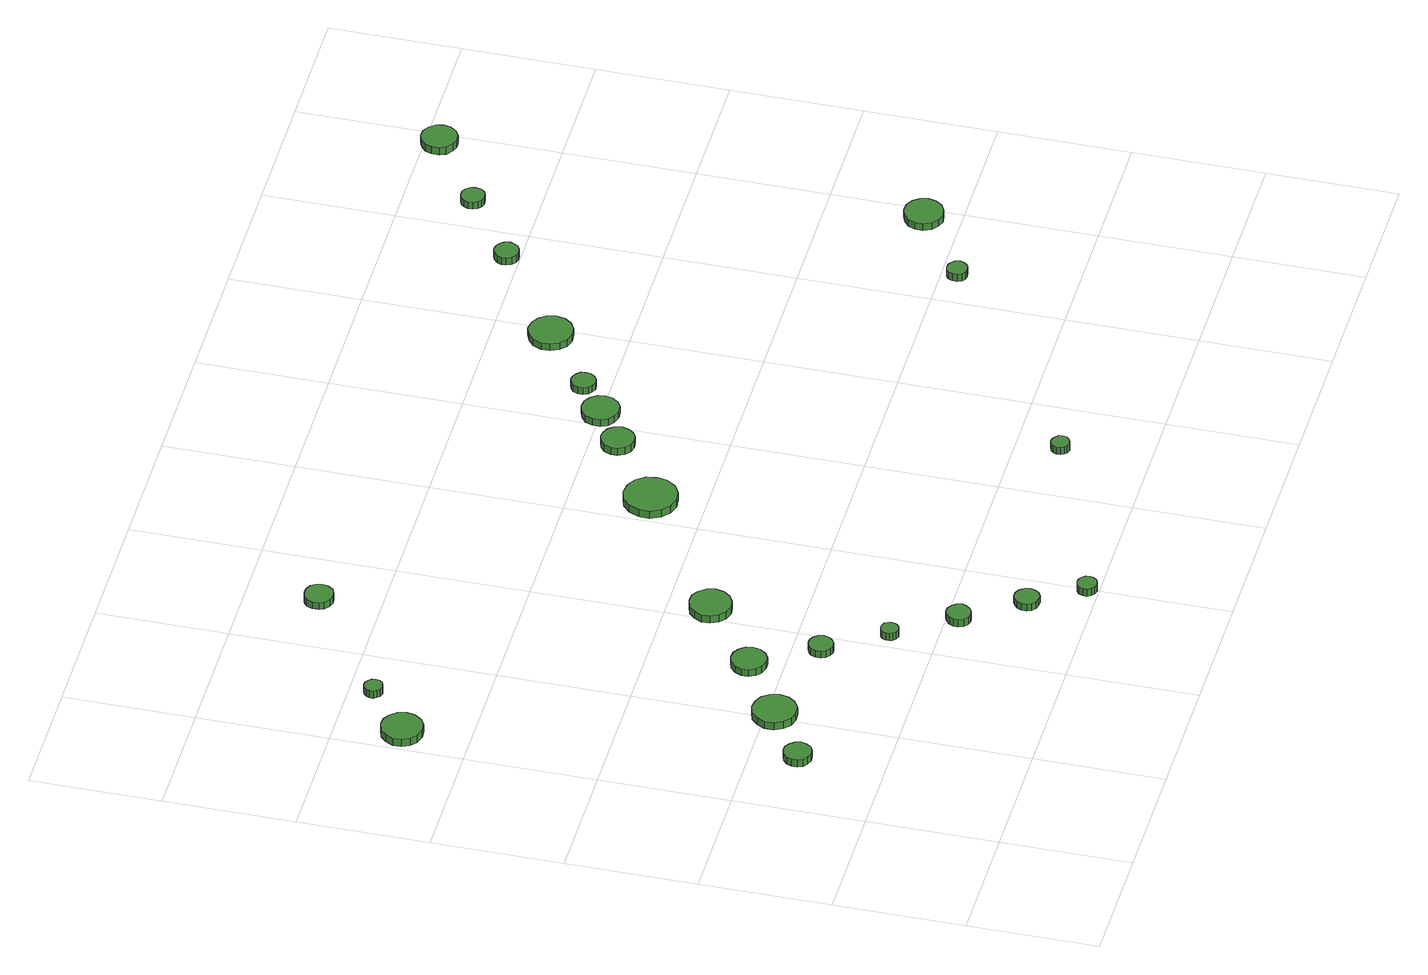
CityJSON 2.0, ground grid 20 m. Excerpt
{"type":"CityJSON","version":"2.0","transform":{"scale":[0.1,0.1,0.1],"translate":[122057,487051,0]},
"CityObjects":{
"tree1":{"type":"SolitaryVegetationObject","attributes":{"function":"something"},"geometry":[{"type":"MultiSurface","lod":"1","boundaries":[[[0,1,2,3,4,5,6,7,8,9,10,11,12,13,14]],[[15,16,17,18,19,20,21,22,23,24,25,26,27,28,29]],[[0,29,28,1]],[[1,28,27,2]],[[2,27,26,3]],[[3,26,25,4]],[[4,25,24,5]],[[5,24,23,6]],[[6,23,22,7]],[[7,22,21,8]],[[8,21,20,9]],[[9,20,19,10]],[[10,19,18,11]],[[11,18,17,12]],[[12,17,16,13]],[[13,16,15,14]],[[14,15,29,0]]]}]},
"tree2":{"type":"SolitaryVegetationObject","attributes":{"function":"something"},"geometry":[{"type":"MultiSurface","lod":"1","boundaries":[[[30,31,32,33,34,35,36,37,38,39,40,41,42,43,44]],[[45,46,47,48,49,50,51,52,53,54,55,56,57,58,59]],[[30,59,58,31]],[[31,58,57,32]],[[32,57,56,33]],[[33,56,55,34]],[[34,55,54,35]],[[35,54,53,36]],[[36,53,52,37]],[[37,52,51,38]],[[38,51,50,39]],[[39,50,49,40]],[[40,49,48,41]],[[41,48,47,42]],[[42,47,46,43]],[[43,46,45,44]],[[44,45,59,30]]]}]},
"tree3":{"type":"SolitaryVegetationObject","attributes":{"function":"something"},"geometry":[{"type":"MultiSurface","lod":"1","boundaries":[[[60,61,62,63,64,65,66,67,68,69,70,71,72,73,74]],[[75,76,77,78,79,80,81,82,83,84,85,86,87,88,89]],[[60,89,88,61]],[[61,88,87,62]],[[62,87,86,63]],[[63,86,85,64]],[[64,85,84,65]],[[65,84,83,66]],[[66,83,82,67]],[[67,82,81,68]],[[68,81,80,69]],[[69,80,79,70]],[[70,79,78,71]],[[71,78,77,72]],[[72,77,76,73]],[[73,76,75,74]],[[74,75,89,60]]]}]},
"tree4":{"type":"SolitaryVegetationObject","attributes":{"function":"something"},"geometry":[{"type":"MultiSurface","lod":"1","boundaries":[[[90,91,92,93,94,95,96,97,98,99,100,101,102,103,104]],[[105,106,107,108,109,110,111,112,113,114,115,116,117,118,119]],[[90,119,118,91]],[[91,118,117,92]],[[92,117,116,93]],[[93,116,115,94]],[[94,115,114,95]],[[95,114,113,96]],[[96,113,112,97]],[[97,112,111,98]],[[98,111,110,99]],[[99,110,109,100]],[[100,109,108,101]],[[101,108,107,102]],[[102,107,106,103]],[[103,106,105,104]],[[104,105,119,90]]]}]},
"tree5":{"type":"SolitaryVegetationObject","attributes":{"function":"something"},"geometry":[{"type":"MultiSurface","lod":"1","boundaries":[[[120,121,122,123,124,125,126,127,128,129,130,131,132,133,134]],[[135,136,137,138,139,140,141,142,143,144,145,146,147,148,149]],[[120,149,148,121]],[[121,148,147,122]],[[122,147,146,123]],[[123,146,145,124]],[[124,145,144,125]],[[125,144,143,126]],[[126,143,142,127]],[[127,142,141,128]],[[128,141,140,129]],[[129,140,139,130]],[[130,139,138,131]],[[131,138,137,132]],[[132,137,136,133]],[[133,136,135,134]],[[134,135,149,120]]]}]},
"tree6":{"type":"SolitaryVegetationObject","attributes":{"function":"something"},"geometry":[{"type":"MultiSurface","lod":"1","boundaries":[[[150,151,152,153,154,155,156,157,158,159,160,161,162,163,164]],[[165,166,167,168,169,170,171,172,173,174,175,176,177,178,179]],[[150,179,178,151]],[[151,178,177,152]],[[152,177,176,153]],[[153,176,175,154]],[[154,175,174,155]],[[155,174,173,156]],[[156,173,172,157]],[[157,172,171,158]],[[158,171,170,159]],[[159,170,169,160]],[[160,169,168,161]],[[161,168,167,162]],[[162,167,166,163]],[[163,166,165,164]],[[164,165,179,150]]]}]},
"tree7":{"type":"SolitaryVegetationObject","attributes":{"function":"something"},"geometry":[{"type":"MultiSurface","lod":"1","boundaries":[[[180,181,182,183,184,185,186,187,188,189,190,191,192,193,194]],[[195,196,197,198,199,200,201,202,203,204,205,206,207,208,209]],[[180,209,208,181]],[[181,208,207,182]],[[182,207,206,183]],[[183,206,205,184]],[[184,205,204,185]],[[185,204,203,186]],[[186,203,202,187]],[[187,202,201,188]],[[188,201,200,189]],[[189,200,199,190]],[[190,199,198,191]],[[191,198,197,192]],[[192,197,196,193]],[[193,196,195,194]],[[194,195,209,180]]]}]},
"tree8":{"type":"SolitaryVegetationObject","attributes":{"function":"something"},"geometry":[{"type":"MultiSurface","lod":"1","boundaries":[[[210,211,212,213,214,215,216,217,218,219,220,221,222,223,224]],[[225,226,227,228,229,230,231,232,233,234,235,236,237,238,239]],[[210,239,238,211]],[[211,238,237,212]],[[212,237,236,213]],[[213,236,235,214]],[[214,235,234,215]],[[215,234,233,216]],[[216,233,232,217]],[[217,232,231,218]],[[218,231,230,219]],[[219,230,229,220]],[[220,229,228,221]],[[221,228,227,222]],[[222,227,226,223]],[[223,226,225,224]],[[224,225,239,210]]]}]},
"tree9":{"type":"SolitaryVegetationObject","attributes":{"function":"something"},"geometry":[{"type":"MultiSurface","lod":"1","boundaries":[[[240,241,242,243,244,245,246,247,248,249,250,251,252,253,254]],[[255,256,257,258,259,260,261,262,263,264,265,266,267,268,269]],[[240,269,268,241]],[[241,268,267,242]],[[242,267,266,243]],[[243,266,265,244]],[[244,265,264,245]],[[245,264,263,246]],[[246,263,262,247]],[[247,262,261,248]],[[248,261,260,249]],[[249,260,259,250]],[[250,259,258,251]],[[251,258,257,252]],[[252,257,256,253]],[[253,256,255,254]],[[254,255,269,240]]]}]},
"tree10":{"type":"SolitaryVegetationObject","attributes":{"function":"something"},"geometry":[{"type":"MultiSurface","lod":"1","boundaries":[[[270,271,272,273,274,275,276,277,278,279,280,281,282,283,284]],[[285,286,287,288,289,290,291,292,293,294,295,296,297,298,299]],[[270,299,298,271]],[[271,298,297,272]],[[272,297,296,273]],[[273,296,295,274]],[[274,295,294,275]],[[275,294,293,276]],[[276,293,292,277]],[[277,292,291,278]],[[278,291,290,279]],[[279,290,289,280]],[[280,289,288,281]],[[281,288,287,282]],[[282,287,286,283]],[[283,286,285,284]],[[284,285,299,270]]]}]},
"tree11":{"type":"SolitaryVegetationObject","attributes":{"function":"something"},"geometry":[{"type":"MultiSurface","lod":"1","boundaries":[[[300,301,302,303,304,305,306,307,308,309,310,311,312,313,314]],[[315,316,317,318,319,320,321,322,323,324,325,326,327,328,329]],[[300,329,328,301]],[[301,328,327,302]],[[302,327,326,303]],[[303,326,325,304]],[[304,325,324,305]],[[305,324,323,306]],[[306,323,322,307]],[[307,322,321,308]],[[308,321,320,309]],[[309,320,319,310]],[[310,319,318,311]],[[311,318,317,312]],[[312,317,316,313]],[[313,316,315,314]],[[314,315,329,300]]]}]},
"tree12":{"type":"SolitaryVegetationObject","attributes":{"function":"something"},"geometry":[{"type":"MultiSurface","lod":"1","boundaries":[[[330,331,332,333,334,335,336,337,338,339,340,341,342,343,344]],[[345,346,347,348,349,350,351,352,353,354,355,356,357,358,359]],[[330,359,358,331]],[[331,358,357,332]],[[332,357,356,333]],[[333,356,355,334]],[[334,355,354,335]],[[335,354,353,336]],[[336,353,352,337]],[[337,352,351,338]],[[338,351,350,339]],[[339,350,349,340]],[[340,349,348,341]],[[341,348,347,342]],[[342,347,346,343]],[[343,346,345,344]],[[344,345,359,330]]]}]},
"tree13":{"type":"SolitaryVegetationObject","attributes":{"function":"something"},"geometry":[{"type":"MultiSurface","lod":"1","boundaries":[[[360,361,362,363,364,365,366,367,368,369,370,371,372,373,374]],[[375,376,377,378,379,380,381,382,383,384,385,386,387,388,389]],[[360,389,388,361]],[[361,388,387,362]],[[362,387,386,363]],[[363,386,385,364]],[[364,385,384,365]],[[365,384,383,366]],[[366,383,382,367]],[[367,382,381,368]],[[368,381,380,369]],[[369,380,379,370]],[[370,379,378,371]],[[371,378,377,372]],[[372,377,376,373]],[[373,376,375,374]],[[374,375,389,360]]]}]},
"tree14":{"type":"SolitaryVegetationObject","attributes":{"function":"something"},"geometry":[{"type":"MultiSurface","lod":"1","boundaries":[[[390,391,392,393,394,395,396,397,398,399,400,401,402,403,404]],[[405,406,407,408,409,410,411,412,413,414,415,416,417,418,419]],[[390,419,418,391]],[[391,418,417,392]],[[392,417,416,393]],[[393,416,415,394]],[[394,415,414,395]],[[395,414,413,396]],[[396,413,412,397]],[[397,412,411,398]],[[398,411,410,399]],[[399,410,409,400]],[[400,409,408,401]],[[401,408,407,402]],[[402,407,406,403]],[[403,406,405,404]],[[404,405,419,390]]]}]},
"tree15":{"type":"SolitaryVegetationObject","attributes":{"function":"something"},"geometry":[{"type":"MultiSurface","lod":"1","boundaries":[[[420,421,422,423,424,425,426,427,428,429,430,431,432,433,434]],[[435,436,437,438,439,440,441,442,443,444,445,446,447,448,449]],[[420,449,448,421]],[[421,448,447,422]],[[422,447,446,423]],[[423,446,445,424]],[[424,445,444,425]],[[425,444,443,426]],[[426,443,442,427]],[[427,442,441,428]],[[428,441,440,429]],[[429,440,439,430]],[[430,439,438,431]],[[431,438,437,432]],[[432,437,436,433]],[[433,436,435,434]],[[434,435,449,420]]]}]},
"tree16":{"type":"SolitaryVegetationObject","attributes":{"function":"something"},"geometry":[{"type":"MultiSurface","lod":"1","boundaries":[[[450,451,452,453,454,455,456,457,458,459,460,461,462,463,464]],[[465,466,467,468,469,470,471,472,473,474,475,476,477,478,479]],[[450,479,478,451]],[[451,478,477,452]],[[452,477,476,453]],[[453,476,475,454]],[[454,475,474,455]],[[455,474,473,456]],[[456,473,472,457]],[[457,472,471,458]],[[458,471,470,459]],[[459,470,469,460]],[[460,469,468,461]],[[461,468,467,462]],[[462,467,466,463]],[[463,466,465,464]],[[464,465,479,450]]]}]},
"tree17":{"type":"SolitaryVegetationObject","attributes":{"function":"something"},"geometry":[{"type":"MultiSurface","lod":"1","boundaries":[[[480,481,482,483,484,485,486,487,488,489,490,491,492,493,494]],[[495,496,497,498,499,500,501,502,503,504,505,506,507,508,509]],[[480,509,508,481]],[[481,508,507,482]],[[482,507,506,483]],[[483,506,505,484]],[[484,505,504,485]],[[485,504,503,486]],[[486,503,502,487]],[[487,502,501,488]],[[488,501,500,489]],[[489,500,499,490]],[[490,499,498,491]],[[491,498,497,492]],[[492,497,496,493]],[[493,496,495,494]],[[494,495,509,480]]]}]},
"tree18":{"type":"SolitaryVegetationObject","attributes":{"function":"something"},"geometry":[{"type":"MultiSurface","lod":"1","boundaries":[[[510,511,512,513,514,515,516,517,518,519,520,521,522,523,524]],[[525,526,527,528,529,530,531,532,533,534,535,536,537,538,539]],[[510,539,538,511]],[[511,538,537,512]],[[512,537,536,513]],[[513,536,535,514]],[[514,535,534,515]],[[515,534,533,516]],[[516,533,532,517]],[[517,532,531,518]],[[518,531,530,519]],[[519,530,529,520]],[[520,529,528,521]],[[521,528,527,522]],[[522,527,526,523]],[[523,526,525,524]],[[524,525,539,510]]]}]},
"tree19":{"type":"SolitaryVegetationObject","attributes":{"function":"something"},"geometry":[{"type":"MultiSurface","lod":"1","boundaries":[[[540,541,542,543,544,545,546,547,548,549,550,551,552,553,554]],[[555,556,557,558,559,560,561,562,563,564,565,566,567,568,569]],[[540,569,568,541]],[[541,568,567,542]],[[542,567,566,543]],[[543,566,565,544]],[[544,565,564,545]],[[545,564,563,546]],[[546,563,562,547]],[[547,562,561,548]],[[548,561,560,549]],[[549,560,559,550]],[[550,559,558,551]],[[551,558,557,552]],[[552,557,556,553]],[[553,556,555,554]],[[554,555,569,540]]]}]},
"tree20":{"type":"SolitaryVegetationObject","attributes":{"function":"something"},"geometry":[{"type":"MultiSurface","lod":"1","boundaries":[[[570,571,572,573,574,575,576,577,578,579,580,581,582,583,584]],[[585,586,587,588,589,590,591,592,593,594,595,596,597,598,599]],[[570,599,598,571]],[[571,598,597,572]],[[572,597,596,573]],[[573,596,595,574]],[[574,595,594,575]],[[575,594,593,576]],[[576,593,592,577]],[[577,592,591,578]],[[578,591,590,579]],[[579,590,589,580]],[[580,589,588,581]],[[581,588,587,582]],[[582,587,586,583]],[[583,586,585,584]],[[584,585,599,570]]]}]},
"tree21":{"type":"SolitaryVegetationObject","attributes":{"function":"something"},"geometry":[{"type":"MultiSurface","lod":"1","boundaries":[[[600,601,602,603,604,605,606,607,608,609,610,611,612,613,614]],[[615,616,617,618,619,620,621,622,623,624,625,626,627,628,629]],[[600,629,628,601]],[[601,628,627,602]],[[602,627,626,603]],[[603,626,625,604]],[[604,625,624,605]],[[605,624,623,606]],[[606,623,622,607]],[[607,622,621,608]],[[608,621,620,609]],[[609,620,619,610]],[[610,619,618,611]],[[611,618,617,612]],[[612,617,616,613]],[[613,616,615,614]],[[614,615,629,600]]]}]},
"tree22":{"type":"SolitaryVegetationObject","attributes":{"function":"something"},"geometry":[{"type":"MultiSurface","lod":"1","boundaries":[[[630,631,632,633,634,635,636,637,638,639,640,641,642,643,644]],[[645,646,647,648,649,650,651,652,653,654,655,656,657,658,659]],[[630,659,658,631]],[[631,658,657,632]],[[632,657,656,633]],[[633,656,655,634]],[[634,655,654,635]],[[635,654,653,636]],[[636,653,652,637]],[[637,652,651,638]],[[638,651,650,639]],[[639,650,649,640]],[[640,649,648,641]],[[641,648,647,642]],[[642,647,646,643]],[[643,646,645,644]],[[644,645,659,630]]]}]},
"tree23":{"type":"SolitaryVegetationObject","attributes":{"function":"something"},"geometry":[{"type":"MultiSurface","lod":"1","boundaries":[[[660,661,662,663,664,665,666,667,668,669,670,671,672,673,674]],[[675,676,677,678,679,680,681,682,683,684,685,686,687,688,689]],[[660,689,688,661]],[[661,688,687,662]],[[662,687,686,663]],[[663,686,685,664]],[[664,685,684,665]],[[665,684,683,666]],[[666,683,682,667]],[[667,682,681,668]],[[668,681,680,669]],[[669,680,679,670]],[[670,679,678,671]],[[671,678,677,672]],[[672,677,676,673]],[[673,676,675,674]],[[674,675,689,660]]]}]}
},
"vertices":[
[140,331,15],[138,339,15],[133,346,15],[126,351,15],[117,352,15],[109,349,15],[102,343,15],[99,335,15],[99,326,15],[102,318,15],[109,313,15],[117,310,15],[126,311,15],[133,315,15],[138,322,15],[138,322,2],[133,315,2],[126,311,2],[117,310,2],[109,313,2],[102,318,2],[99,326,2],[99,335,2],[102,343,2],[109,349,2],[117,352,2],[126,351,2],[133,346,2],[138,339,2],[140,331,2],
[63,900,20],[60,913,20],[52,923,20],[41,930,20],[28,931,20],[15,927,20],[6,918,20],[0,906,20],[0,893,20],[6,881,20],[15,873,20],[28,869,20],[41,870,20],[52,876,20],[60,887,20],[60,887,7],[52,876,7],[41,870,7],[28,869,7],[15,873,7],[6,881,7],[0,893,7],[0,906,7],[6,918,7],[15,927,7],[28,931,7],[41,930,7],[52,923,7],[60,913,7],[63,900,7],
[239,387,16],[236,400,16],[228,412,16],[216,418,16],[202,420,16],[189,416,16],[179,406,16],[173,394,16],[173,380,16],[179,367,16],[189,358,16],[202,354,16],[216,355,16],[228,362,16],[236,373,16],[236,373,3],[228,362,3],[216,355,3],[202,354,3],[189,358,3],[179,367,3],[173,380,3],[173,394,3],[179,406,3],[189,416,3],[202,420,3],[216,418,3],[228,412,3],[236,400,3],[239,387,3],
[132,964,16],[131,969,16],[127,974,16],[122,977,16],[117,978,16],[111,976,16],[107,972,16],[104,967,16],[104,961,16],[107,956,16],[111,952,16],[117,950,16],[122,951,16],[127,953,16],[131,958,16],[131,958,3],[127,953,3],[122,951,3],[117,950,3],[111,952,3],[107,956,3],[104,961,3],[104,967,3],[107,972,3],[111,976,3],[117,978,3],[122,977,3],[127,974,3],[131,969,3],[132,964,3],
[336,451,16],[334,462,16],[327,470,16],[318,476,16],[307,477,16],[296,474,16],[288,466,16],[283,456,16],[283,445,16],[288,435,16],[296,428,16],[307,424,16],[318,425,16],[327,431,16],[334,440,16],[334,440,4],[327,431,4],[318,425,4],[307,424,4],[296,428,4],[288,435,4],[283,445,4],[283,456,4],[288,466,4],[296,474,4],[307,477,4],[318,476,4],[327,470,4],[334,462,4],[336,451,4],
[387,358,16],[385,366,16],[380,372,16],[374,376,16],[366,376,16],[359,374,16],[353,369,16],[350,362,16],[350,354,16],[353,347,16],[359,342,16],[366,339,16],[374,340,16],[380,344,16],[385,350,16],[385,350,4],[380,344,4],[374,340,4],[366,339,4],[359,342,4],[353,347,4],[350,354,4],[350,362,4],[353,369,4],[359,374,4],[366,376,4],[374,376,4],[380,372,4],[385,366,4],[387,358,4],
[439,270,17],[438,275,17],[435,280,17],[430,282,17],[425,283,17],[419,281,17],[415,278,17],[413,272,17],[413,267,17],[415,262,17],[419,258,17],[425,256,17],[430,257,17],[435,260,17],[438,264,17],[438,264,4],[435,260,4],[430,257,4],[425,256,4],[419,258,4],[415,262,4],[413,267,4],[413,272,4],[415,278,4],[419,281,4],[425,283,4],[430,282,4],[435,280,4],[438,275,4],[439,270,4],
[505,181,17],[503,189,17],[498,195,17],[492,199,17],[484,200,17],[477,197,17],[471,192,17],[468,185,17],[468,178,17],[471,170,17],[477,165,17],[484,163,17],[492,164,17],[498,168,17],[503,174,17],[503,174,4],[498,168,4],[492,164,4],[484,163,4],[477,165,4],[471,170,4],[468,178,4],[468,185,4],[471,192,4],[477,197,4],[484,200,4],[492,199,4],[498,195,4],[503,189,4],[505,181,4],
[564,94,17],[562,102,17],[558,108,17],[551,112,17],[543,113,17],[536,110,17],[530,105,17],[527,98,17],[527,90,17],[530,83,17],[536,78,17],[543,76,17],[551,76,17],[558,80,17],[562,87,17],[562,87,5],[558,80,5],[551,76,5],[543,76,5],[536,78,5],[530,83,5],[527,90,5],[527,98,5],[530,105,5],[536,110,5],[543,113,5],[551,112,5],[558,108,5],[562,102,5],[564,94,5],
[448,535,21],[445,547,21],[437,558,21],[426,565,21],[413,566,21],[400,562,21],[391,553,21],[385,541,21],[385,528,21],[391,516,21],[400,507,21],[413,503,21],[426,505,21],[437,511,21],[445,522,21],[445,522,8],[437,511,8],[426,505,8],[413,503,8],[400,507,8],[391,516,8],[385,528,8],[385,541,8],[391,553,8],[400,562,8],[413,566,8],[426,565,8],[437,558,8],[445,547,8],[448,535,8],
[612,17,17],[611,23,17],[607,28,17],[602,31,17],[596,32,17],[590,30,17],[585,26,17],[582,20,17],[582,14,17],[585,8,17],[590,4,17],[596,2,17],[602,3,17],[607,6,17],[611,11,17],[611,11,4],[607,6,4],[602,3,4],[596,2,4],[590,4,4],[585,8,4],[582,14,4],[582,20,4],[585,26,4],[590,30,4],[596,32,4],[602,31,4],[607,28,4],[611,23,4],[612,17,4],
[326,1092,17],[324,1101,17],[319,1108,17],[311,1112,17],[302,1113,17],[293,1111,17],[286,1105,17],[283,1096,17],[283,1087,17],[286,1079,17],[293,1073,17],[302,1070,17],[311,1071,17],[319,1075,17],[324,1083,17],[324,1083,5],[319,1075,5],[311,1071,5],[302,1070,5],[293,1073,5],[286,1079,5],[283,1087,5],[283,1096,5],[286,1105,5],[293,1111,5],[302,1113,5],[311,1112,5],[319,1108,5],[324,1101,5],[326,1092,5],
[685,681,16],[682,697,16],[672,711,16],[658,719,16],[641,721,16],[625,716,16],[613,705,16],[606,689,16],[606,673,16],[613,657,16],[625,646,16],[641,641,16],[658,643,16],[672,651,16],[682,665,16],[682,665,3],[672,651,3],[658,643,3],[641,641,3],[625,646,3],[613,657,3],[606,673,3],[606,689,3],[613,705,3],[625,716,3],[641,721,3],[658,719,3],[672,711,3],[682,697,3],[685,681,3],
[917,133,19],[916,139,19],[912,143,19],[907,146,19],[902,147,19],[896,145,19],[892,141,19],[890,136,19],[890,130,19],[892,125,19],[896,121,19],[902,119,19],[907,120,19],[912,123,19],[916,127,19],[916,127,6],[912,123,6],[907,120,6],[902,119,6],[896,121,6],[892,125,6],[890,130,6],[890,136,6],[892,141,6],[896,145,6],[902,147,6],[907,146,6],[912,143,6],[916,139,6],[917,133,6],
[788,759,15],[785,770,15],[779,778,15],[770,783,15],[760,784,15],[750,781,15],[742,774,15],[738,764,15],[738,754,15],[742,744,15],[750,737,15],[760,734,15],[770,735,15],[779,740,15],[785,749,15],[785,749,2],[779,740,2],[770,735,2],[760,734,2],[750,737,2],[742,744,2],[738,754,2],[738,764,2],[742,774,2],[750,781,2],[760,784,2],[770,783,2],[779,778,2],[785,770,2],[788,759,2],
[852,800,15],[850,811,15],[843,821,15],[833,827,15],[821,828,15],[810,824,15],[801,817,15],[796,806,15],[796,794,15],[801,783,15],[810,776,15],[821,772,15],[833,773,15],[843,779,15],[850,789,15],[850,789,3],[843,779,3],[833,773,3],[821,772,3],[810,776,3],[801,783,3],[796,794,3],[796,806,3],[801,817,3],[810,824,3],[821,828,3],[833,827,3],[843,821,3],[850,811,3],[852,800,3],
[898,840,15],[897,847,15],[892,853,15],[886,857,15],[878,858,15],[871,856,15],[865,851,15],[862,844,15],[862,836,15],[865,829,15],[871,824,15],[878,821,15],[886,822,15],[892,826,15],[897,832,15],[897,832,3],[892,826,3],[886,822,3],[878,821,3],[871,824,3],[865,829,3],[862,836,3],[862,844,3],[865,851,3],[871,856,3],[878,858,3],[886,857,3],[892,853,3],[897,847,3],[898,840,3],
[1015,914,15],[1012,927,15],[1004,938,15],[992,945,15],[978,947,15],[965,942,15],[955,933,15],[949,920,15],[949,907,15],[955,894,15],[965,885,15],[978,881,15],[992,882,15],[1004,889,15],[1012,900,15],[1012,900,3],[1004,889,3],[992,882,3],[978,881,3],[965,885,3],[955,894,3],[949,907,3],[949,920,3],[955,933,3],[965,942,3],[978,947,3],[992,945,3],[1004,938,3],[1012,927,3],[1015,914,3],
[1275,375,19],[1273,382,19],[1269,387,19],[1264,390,19],[1257,391,19],[1251,389,19],[1246,385,19],[1244,379,19],[1244,372,19],[1246,366,19],[1251,362,19],[1257,360,19],[1264,361,19],[1269,364,19],[1273,369,19],[1273,369,6],[1269,364,6],[1264,361,6],[1257,360,6],[1251,362,6],[1246,366,6],[1244,372,6],[1244,379,6],[1246,385,6],[1251,389,6],[1257,391,6],[1264,390,6],[1269,387,6],[1273,382,6],[1275,375,6],
[1165,1020,15],[1163,1028,15],[1159,1034,15],[1152,1038,15],[1144,1039,15],[1137,1037,15],[1131,1031,15],[1128,1024,15],[1128,1017,15],[1131,1009,15],[1137,1004,15],[1144,1002,15],[1152,1003,15],[1159,1007,15],[1163,1013,15],[1163,1013,2],[1159,1007,2],[1152,1003,2],[1144,1002,2],[1137,1004,2],[1131,1009,2],[1128,1017,2],[1128,1024,2],[1131,1031,2],[1137,1037,2],[1144,1039,2],[1152,1038,2],[1159,1034,2],[1163,1028,2],[1165,1020,2],
[1407,455,17],[1404,467,17],[1397,477,17],[1386,483,17],[1374,484,17],[1363,480,17],[1353,472,17],[1348,461,17],[1348,449,17],[1353,437,17],[1363,429,17],[1374,425,17],[1386,427,17],[1397,433,17],[1404,443,17],[1404,443,5],[1397,433,5],[1386,427,5],[1374,425,5],[1363,429,5],[1353,437,5],[1348,449,5],[1348,461,5],[1353,472,5],[1363,480,5],[1374,484,5],[1386,483,5],[1397,477,5],[1404,467,5],[1407,455,5],
[1276,1099,15],[1275,1106,15],[1270,1112,15],[1264,1116,15],[1256,1116,15],[1249,1114,15],[1244,1109,15],[1241,1102,15],[1241,1095,15],[1244,1088,15],[1249,1083,15],[1256,1081,15],[1264,1082,15],[1270,1085,15],[1275,1091,15],[1275,1091,3],[1270,1085,3],[1264,1082,3],[1256,1081,3],[1249,1083,3],[1244,1088,3],[1241,1095,3],[1241,1102,3],[1244,1109,3],[1249,1114,3],[1256,1116,3],[1264,1116,3],[1270,1112,3],[1275,1106,3],[1276,1099,3],
[1407,1179,14],[1405,1190,14],[1398,1199,14],[1388,1205,14],[1377,1206,14],[1367,1202,14],[1358,1195,14],[1354,1185,14],[1354,1173,14],[1358,1163,14],[1367,1156,14],[1377,1152,14],[1388,1153,14],[1398,1159,14],[1405,1168,14],[1405,1168,1],[1398,1159,1],[1388,1153,1],[1377,1152,1],[1367,1156,1],[1358,1163,1],[1354,1173,1],[1354,1185,1],[1358,1195,1],[1367,1202,1],[1377,1206,1],[1388,1205,1],[1398,1199,1],[1405,1190,1],[1407,1179,1]
]}
